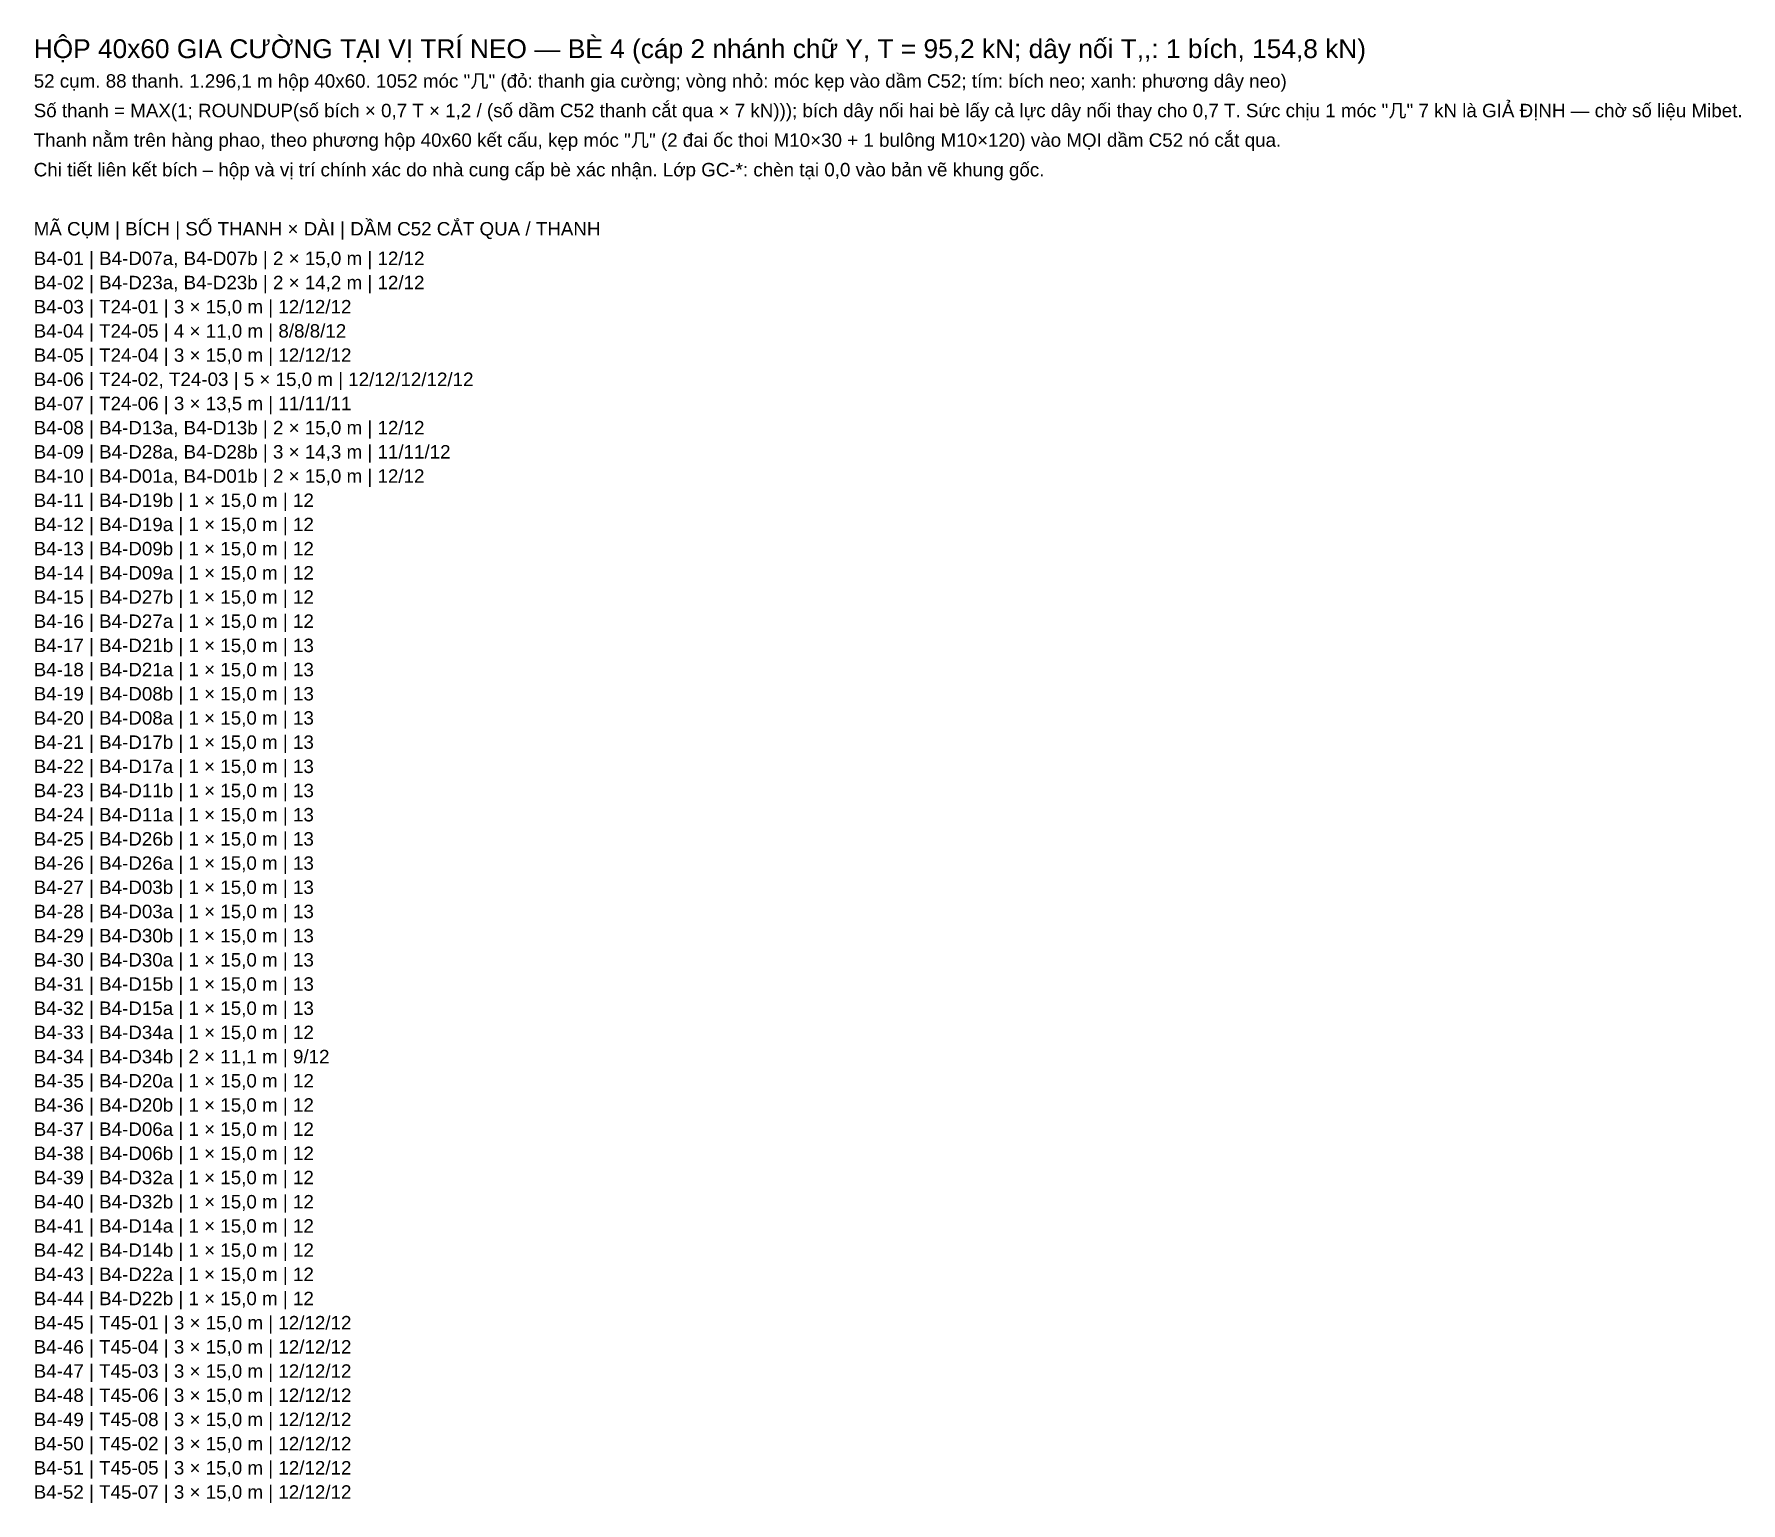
# Model space of a CAD drawing. Header units: millimetres. Extents: x -178706 to 107777, y -87310 to 933.
# Drawn here: x 18857 to 107777, y -80710 to -4206 of the extents above; entities that cross this region are included whole.
import ezdxf

# ---------------------------------------------------------------- set-up
doc = ezdxf.new("R2010")
doc.units = ezdxf.units.MM
doc.layers.add('GC-GHI CHU', color=2, linetype='Continuous')
doc.styles.add('GC_VN', font='arial.ttf')

msp = doc.modelspace()

# ---------------------------------------------------------------- texts
at = {"layer": 'GC-GHI CHU', "style": 'GC_VN'}
for s, height, p in [('HỘP 40x60 GIA CƯỜNG TẠI VỊ TRÍ NEO — BÈ 4 (cáp 2 nhánh chữ Y, T = 95,2 kN; dây nối T,,: 1 bích, 154,8 kN)', 980, (18836, -5454)), ('52 cụm. 88 thanh. 1.296,1 m hộp 40x60. 1052 móc "几" (đỏ: thanh gia cường; vòng nhỏ: móc kẹp vào dầm C52; tím: bích neo; xanh: phương dây neo)', 700, (18836, -6994)), ('Số thanh = MAX(1; ROUNDUP(số bích × 0,7 T × 1,2 / (số dầm C52 thanh cắt qua × 7 kN))); bích dây nối hai bè lấy cả lực dây nối thay cho 0,7 T. Sức chịu 1 móc "几" 7 kN là GIẢ ĐỊNH — chờ số liệu Mibet.', 700, (18836, -8534)), ('Thanh nằm trên hàng phao, theo phương hộp 40x60 kết cấu, kẹp móc "几" (2 đai ốc thoi M10×30 + 1 bulông M10×120) vào MỌI dầm C52 nó cắt qua.', 700, (18836, -10074)), ('Chi tiết liên kết bích – hộp và vị trí chính xác do nhà cung cấp bè xác nhận. Lớp GC-*: chèn tại 0,0 vào bản vẽ khung gốc.', 700, (18836, -11614)), ('MÃ CỤM | BÍCH | SỐ THANH × DÀI | DẦM C52 CẮT QUA / THANH', 700, (18836, -14694)), ('B4-01 | B4-D07a, B4-D07b | 2 × 15,0 m | 12/12', 700, (18836, -16234)), ('B4-02 | B4-D23a, B4-D23b | 2 × 14,2 m | 12/12', 700, (18836, -17494)), ('B4-03 | T24-01 | 3 × 15,0 m | 12/12/12', 700, (18836, -18754)), ('B4-04 | T24-05 | 4 × 11,0 m | 8/8/8/12', 700, (18836, -20014)), ('B4-05 | T24-04 | 3 × 15,0 m | 12/12/12', 700, (18836, -21274)), ('B4-06 | T24-02, T24-03 | 5 × 15,0 m | 12/12/12/12/12', 700, (18836, -22534)), ('B4-07 | T24-06 | 3 × 13,5 m | 11/11/11', 700, (18836, -23794)), ('B4-08 | B4-D13a, B4-D13b | 2 × 15,0 m | 12/12', 700, (18836, -25054)), ('B4-09 | B4-D28a, B4-D28b | 3 × 14,3 m | 11/11/12', 700, (18836, -26314)), ('B4-10 | B4-D01a, B4-D01b | 2 × 15,0 m | 12/12', 700, (18836, -27574)), ('B4-11 | B4-D19b | 1 × 15,0 m | 12', 700, (18836, -28834)), ('B4-12 | B4-D19a | 1 × 15,0 m | 12', 700, (18836, -30094)), ('B4-13 | B4-D09b | 1 × 15,0 m | 12', 700, (18836, -31354)), ('B4-14 | B4-D09a | 1 × 15,0 m | 12', 700, (18836, -32614)), ('B4-15 | B4-D27b | 1 × 15,0 m | 12', 700, (18836, -33874)), ('B4-16 | B4-D27a | 1 × 15,0 m | 12', 700, (18836, -35134)), ('B4-17 | B4-D21b | 1 × 15,0 m | 13', 700, (18836, -36394)), ('B4-18 | B4-D21a | 1 × 15,0 m | 13', 700, (18836, -37654)), ('B4-19 | B4-D08b | 1 × 15,0 m | 13', 700, (18836, -38914)), ('B4-20 | B4-D08a | 1 × 15,0 m | 13', 700, (18836, -40174)), ('B4-21 | B4-D17b | 1 × 15,0 m | 13', 700, (18836, -41434)), ('B4-22 | B4-D17a | 1 × 15,0 m | 13', 700, (18836, -42694)), ('B4-23 | B4-D11b | 1 × 15,0 m | 13', 700, (18836, -43954)), ('B4-24 | B4-D11a | 1 × 15,0 m | 13', 700, (18836, -45214)), ('B4-25 | B4-D26b | 1 × 15,0 m | 13', 700, (18836, -46474)), ('B4-26 | B4-D26a | 1 × 15,0 m | 13', 700, (18836, -47734)), ('B4-27 | B4-D03b | 1 × 15,0 m | 13', 700, (18836, -48994)), ('B4-28 | B4-D03a | 1 × 15,0 m | 13', 700, (18836, -50254)), ('B4-29 | B4-D30b | 1 × 15,0 m | 13', 700, (18836, -51514)), ('B4-30 | B4-D30a | 1 × 15,0 m | 13', 700, (18836, -52774)), ('B4-31 | B4-D15b | 1 × 15,0 m | 13', 700, (18836, -54034)), ('B4-32 | B4-D15a | 1 × 15,0 m | 13', 700, (18836, -55294)), ('B4-33 | B4-D34a | 1 × 15,0 m | 12', 700, (18836, -56554)), ('B4-34 | B4-D34b | 2 × 11,1 m | 9/12', 700, (18836, -57814)), ('B4-35 | B4-D20a | 1 × 15,0 m | 12', 700, (18836, -59074)), ('B4-36 | B4-D20b | 1 × 15,0 m | 12', 700, (18836, -60334)), ('B4-37 | B4-D06a | 1 × 15,0 m | 12', 700, (18836, -61594)), ('B4-38 | B4-D06b | 1 × 15,0 m | 12', 700, (18836, -62854)), ('B4-39 | B4-D32a | 1 × 15,0 m | 12', 700, (18836, -64114)), ('B4-40 | B4-D32b | 1 × 15,0 m | 12', 700, (18836, -65374)), ('B4-41 | B4-D14a | 1 × 15,0 m | 12', 700, (18836, -66634)), ('B4-42 | B4-D14b | 1 × 15,0 m | 12', 700, (18836, -67894)), ('B4-43 | B4-D22a | 1 × 15,0 m | 12', 700, (18836, -69154)), ('B4-44 | B4-D22b | 1 × 15,0 m | 12', 700, (18836, -70414)), ('B4-45 | T45-01 | 3 × 15,0 m | 12/12/12', 700, (18836, -71674)), ('B4-46 | T45-04 | 3 × 15,0 m | 12/12/12', 700, (18836, -72934)), ('B4-47 | T45-03 | 3 × 15,0 m | 12/12/12', 700, (18836, -74194)), ('B4-48 | T45-06 | 3 × 15,0 m | 12/12/12', 700, (18836, -75454)), ('B4-49 | T45-08 | 3 × 15,0 m | 12/12/12', 700, (18836, -76714)), ('B4-50 | T45-02 | 3 × 15,0 m | 12/12/12', 700, (18836, -77974)), ('B4-51 | T45-05 | 3 × 15,0 m | 12/12/12', 700, (18836, -79234)), ('B4-52 | T45-07 | 3 × 15,0 m | 12/12/12', 700, (18836, -80494))]:
    msp.add_text(s, height=height, dxfattribs=at).set_placement(p)

doc.saveas('drawing.dxf')
